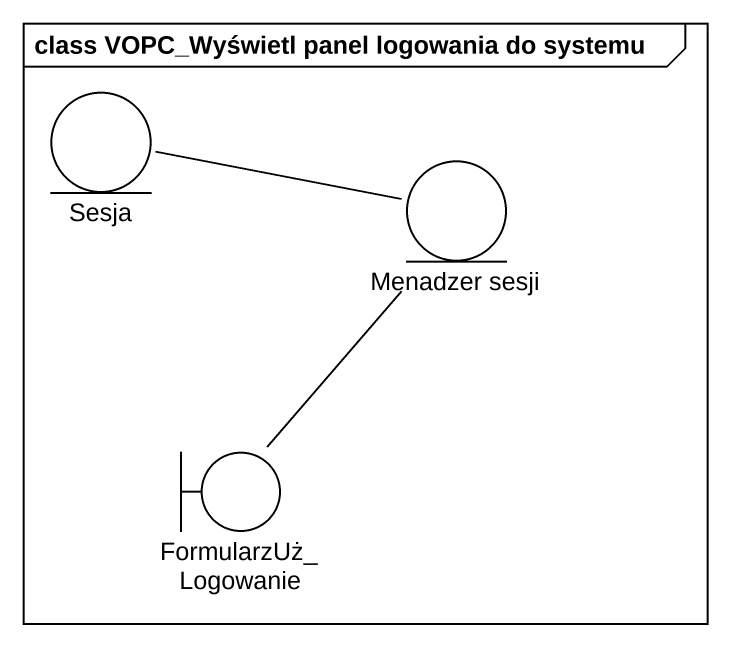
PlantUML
@startuml
mainframe class VOPC_Wyświetl panel logowania do systemu
entity Sesja
entity "Menadzer sesji" as Menadzer_sesji
boundary FormularzUż_Logowanie
Menadzer_sesji -left- Sesja
Menadzer_sesji -- FormularzUż_Logowanie
@enduml
